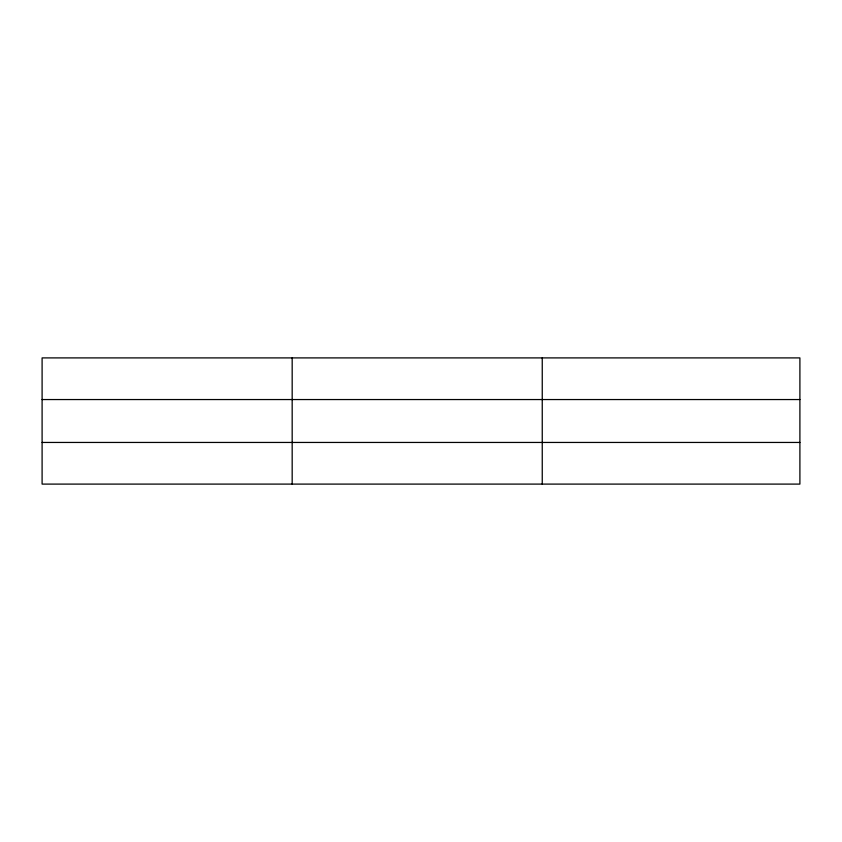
<?xml version="1.0" encoding="UTF-8"?>
<svg xmlns="http://www.w3.org/2000/svg" width="842" height="842" viewBox="0 0 842 842"><rect width="100%" height="100%" fill="white"/><g stroke="black" fill="none" stroke-linecap="round" stroke-linejoin="round"><path stroke-width="1.26" d="M292.174 484.097L292.174 357.903M542.248 484.097L542.248 357.903M799.9 399.55L799.9 357.903L42.1 357.903L42.1 484.097L799.9 484.097L799.9 399.55L42.1 399.55M42.1 442.45L799.9 442.45"/></g></svg>
